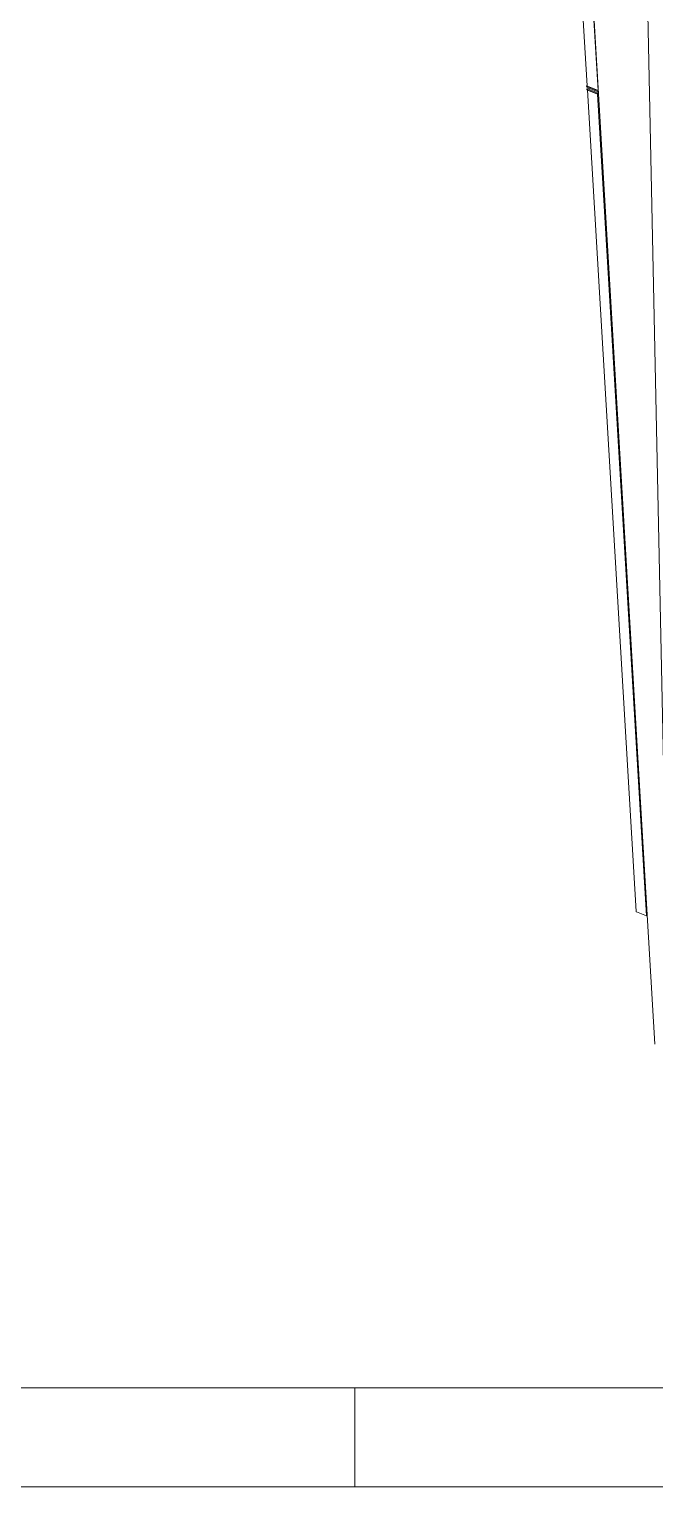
# Model space of a CAD drawing. Header units: inches. Extents: x -4705 to 38647, y 7098 to 31800.
# Drawn here: x 17312 to 18048, y 23499 to 25212 of the extents above; entities that cross this region are included whole.
import ezdxf

# ---------------------------------------------------------------- set-up
doc = ezdxf.new("R2010")
doc.units = ezdxf.units.IN
doc.header["$LTSCALE"] = 10
doc.header["$MEASUREMENT"] = 0
doc.layers.get('0').update_dxf_attribs({"lineweight": 0})

msp = doc.modelspace()

# ---------------------------------------------------------------- linework, layer by layer
at = {"color": 7, "linetype": 'Continuous'}
for p, q in [((17946.547, 25511.92), (17968.325, 25145.539)), ((17959.403, 25506.801), (17981.197, 25140.148)), ((18048.016, 24019.28), (17959.573, 25507.245)), ((17967.669, 25145.587), (17968.226, 25145.801)), ((17967.669, 25145.587), (17968.45, 25145.273)), ((17967.932, 25141.17), (17968.712, 25140.856)), ((17970.449, 25143.032), (17968.399, 25142.245)), ((17968.45, 25145.273), (17968.641, 25145.347)), ((17968.599, 25144.902), (17968.732, 25144.801)), ((17968.603, 25140.849), (18026.003, 24175.159)), ((17968.71, 25145.169), (17981.197, 25140.148)), ((17968.712, 25140.856), (17968.736, 25141.026)), ((17969.008, 25140.969), (17968.712, 25140.856)), ((17968.732, 25144.801), (17981.219, 25139.78)), ((17968.736, 25141.026), (17968.829, 25141.125)), ((17968.797, 25143.696), (17981.284, 25138.675)), ((17968.829, 25141.125), (17968.95, 25141.119)), ((17968.885, 25142.224), (17980.591, 25137.517)), ((17968.95, 25141.119), (17980.657, 25136.412)), ((17968.972, 25140.751), (17980.679, 25136.044)), ((17981.528, 25137.876), (17980.591, 25137.517)), ((17980.591, 25137.517), (17980.657, 25136.412)), ((17981.593, 25136.772), (17980.657, 25136.412)), ((17980.679, 25136.044), (17981.588, 25136.393)), ((17980.679, 25136.044), (18038.095, 24170.082)), ((17981.109, 25136.586), (17981.588, 25136.393)), ((17981.284, 25138.675), (17981.219, 25139.78)), ((18026.388, 24174.789), (18038.095, 24170.082)), ((18038.095, 24170.082), (18039.004, 24170.431))]:
    msp.add_line(p, q, dxfattribs=at)
at = {"color": 0}
msp.add_line((18066.237, 23974.39), (18034.539, 25476.833), dxfattribs=at)
at = {"color": 7, "linetype": 'Continuous', "lineweight": 0}
for p, q in [((14609.506, 23615.334), (23691.631, 23615.334)), ((17695.1, 23615.334), (17695.1, 23498.896)), ((14027.318, 23498.896), (23808.068, 23498.896))]:
    msp.add_line(p, q, dxfattribs=at)
at = {"color": 0, "linetype": 'Continuous', "lineweight": 0}
msp.add_line((17791.65, 23615.334), (19523.648, 23615.334), dxfattribs=at)
at = {"color": 7, "linetype": 'Continuous'}
msp.add_lwpolyline([(17968.45, 25145.273), (17968.495, 25145.075), (17968.599, 25144.902)], dxfattribs=at)
for centre, radius, start, end in [((17970.527, 25145.649), 2.838, 197.636955, 200.040116), ((17969.016, 25141.327), 1.072, 147.592189, 153.232502), ((17968.681, 25141.738), 0.525, 80.638902, 95.605273)]:
    msp.add_arc(centre, radius, start, end, dxfattribs=at)
for points, knots in [([(17967.669, 25145.587), (17967.677, 25145.459), (17967.714, 25145.19), (17967.779, 25144.926), (17967.823, 25144.789)], [0, 0, 0, 0, 0.47153563, 1, 1, 1, 1]), ([(17967.861, 25144.676), (17967.908, 25144.549), (17968.002, 25144.333), (17968.17, 25144.141), (17968.265, 25144.103)], [0, 0, 0, 0, 0.56899648, 1, 1, 1, 1]), ([(17967.932, 25141.17), (17967.925, 25141.283), (17967.94, 25141.505), (17968.011, 25141.716), (17968.059, 25141.81)], [0, 0, 0, 0, 0.51995962, 1, 1, 1, 1]), ([(17968.111, 25141.902), (17968.151, 25141.964), (17968.241, 25142.078), (17968.358, 25142.165), (17968.419, 25142.197)], [0, 0, 0, 0, 0.51866827, 1, 1, 1, 1]), ([(17968.24, 25145.529), (17968.248, 25145.51), (17968.282, 25145.473), (17968.326, 25145.451), (17968.352, 25145.44)], [0, 0, 0, 0, 0.42260192, 1, 1, 1, 1]), ([(17968.265, 25144.103), (17968.31, 25144.085), (17968.421, 25144.072), (17968.518, 25144.126), (17968.564, 25144.16)], [0, 0, 0, 0, 0.45593061, 1, 1, 1, 1]), ([(17968.352, 25145.44), (17968.381, 25145.428), (17968.45, 25145.408), (17968.521, 25145.397), (17968.561, 25145.391)], [0, 0, 0, 0, 0.43855636, 1, 1, 1, 1]), ([(17968.419, 25142.197), (17968.452, 25142.214), (17968.521, 25142.243), (17968.594, 25142.258), (17968.63, 25142.261)], [0, 0, 0, 0, 0.50422881, 1, 1, 1, 1]), ([(17968.561, 25145.391), (17968.599, 25145.386), (17968.683, 25145.378), (17968.766, 25145.375), (17968.811, 25145.373)], [0, 0, 0, 0, 0.4608132, 1, 1, 1, 1]), ([(17968.669, 25141.028), (17968.675, 25141.007), (17968.694, 25140.966), (17968.72, 25140.929), (17968.735, 25140.911)], [0, 0, 0, 0, 0.48535688, 1, 1, 1, 1]), ([(17968.735, 25140.911), (17968.764, 25140.877), (17968.838, 25140.814), (17968.924, 25140.771), (17968.972, 25140.751)], [0, 0, 0, 0, 0.45765796, 1, 1, 1, 1]), ([(17968.767, 25142.257), (17968.787, 25142.254), (17968.827, 25142.245), (17968.865, 25142.231), (17968.885, 25142.224)], [0, 0, 0, 0, 0.49190755, 1, 1, 1, 1]), ([(18026.07, 24175.162), (18026.069, 24175.088), (18026.141, 24174.914), (18026.298, 24174.825), (18026.388, 24174.789)], [0, 0, 0, 0, 0.43417863, 1, 1, 1, 1])]:
    msp.add_open_spline(points, degree=3, knots=knots, dxfattribs=at)

doc.saveas('drawing.dxf')
